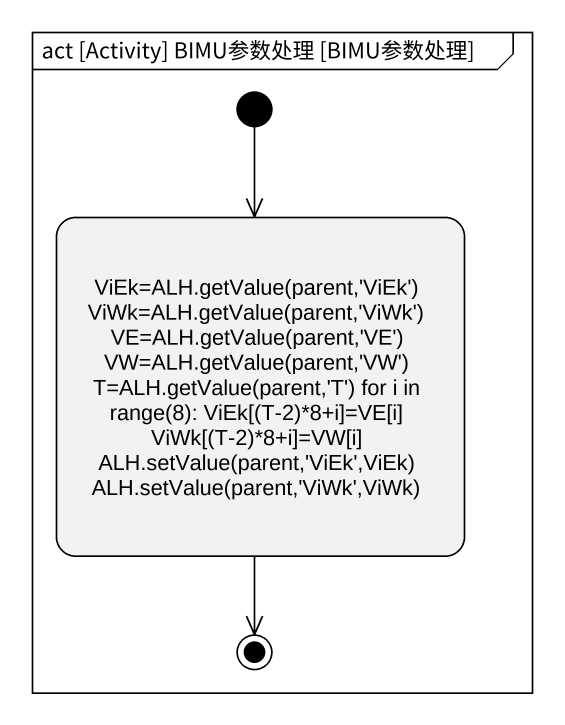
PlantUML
@startuml
mainframe act [Activity] BIMU参数处理 [BIMU参数处理]
hide empty description
state "ViEk=ALH.getValue(parent,'ViEk') ViWk=ALH.getValue(parent,'ViWk') VE=ALH.getValue(parent,'VE') VW=ALH.getValue(parent,'VW') T=ALH.getValue(parent,'T') for i in range(8): ViEk[(T-2)*8+i]=VE[i] ViWk[(T-2)*8+i]=VW[i] ALH.setValue(parent,'ViEk',ViEk) ALH.setValue(parent,'ViWk',ViWk)" as ViEk_ALH_getValue_parent
[*] --> ViEk_ALH_getValue_parent
ViEk_ALH_getValue_parent --> [*]
@enduml
